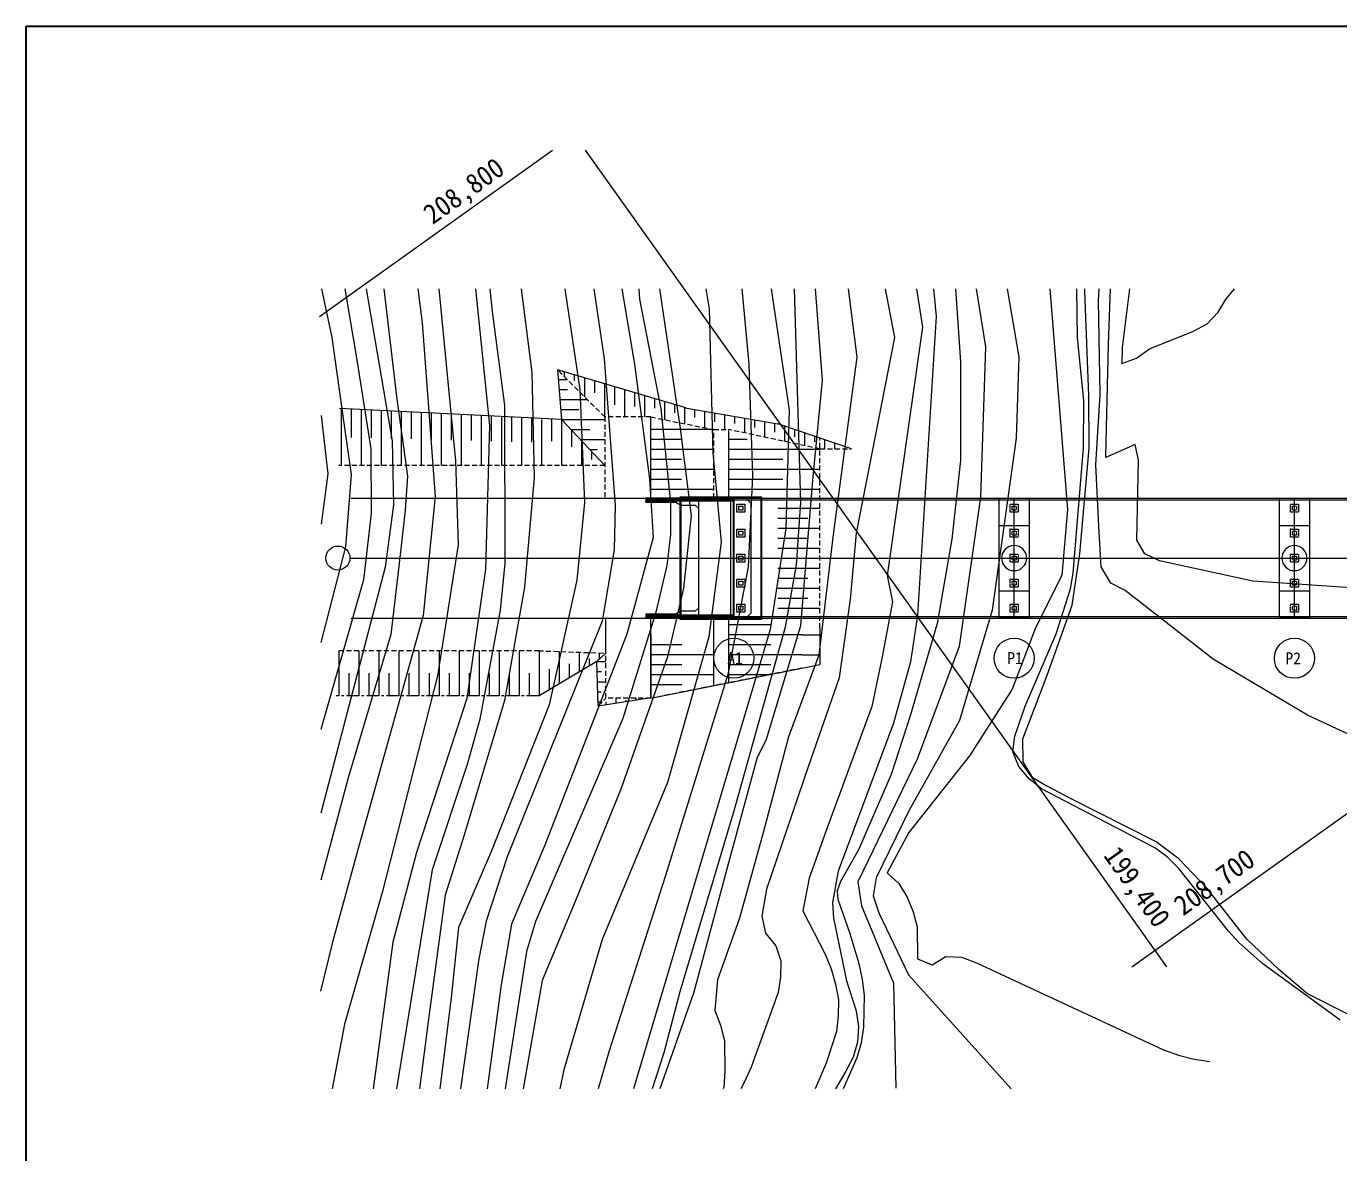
# Model space of a CAD drawing. Header units: metres. Extents: x 472825 to 758326, y -652395 to -427188.
# Drawn here: x 472825 to 604032, y -539791 to -427188 of the extents above; entities that cross this region are included whole.
import ezdxf
from ezdxf.enums import TextEntityAlignment as Align

# ---------------------------------------------------------------- set-up
doc = ezdxf.new("R2010")
doc.units = ezdxf.units.M
doc.header["$MEASUREMENT"] = 0
for name, pattern in [('CENTER', [2, 1.25, -0.25, 0.25, -0.25]), ('DASHED', [0.75, 0.5, -0.25]), ('DGN Style 3', [0.059074, 0.042196, -0.016878])]:
    doc.linetypes.add(name, pattern=pattern)
for name, color, linetype, lineweight in [('3D_Contour', 3, 'Continuous', 0), ('Adojoint Line', 1, 'Continuous', 0), ('Concrete', 4, 'Continuous', 0), ('Dimension Line', 2, 'Continuous', 0)]:
    doc.layers.add(name, color=color, linetype=linetype, lineweight=lineweight)
doc.styles.get("Standard").update_dxf_attribs({"font": '', "height": 5})
doc.styles.get('STANDARD').set_extended_font_data('GulimChe')

msp = doc.modelspace()

# ---------------------------------------------------------------- linework, layer by layer
msp.add_3dface([(472825.385253, -427187.677552), (758325.709555, -427187.677552), (758325.709555, -652394.652502), (472825.385253, -652394.652502)])
at = {"layer": '3D_Contour', "ltscale": 1000, "flags": 128}
for points, elevation in [([(511931.047263, -453423.382138), (512363.355919, -456802.20537), (513676.171665, -474137.458896), (512458.897084, -486043.270192), (506037.963278, -509085.25815), (503446.052569, -518544.750677), (502224.647271, -523561.699648)], 202542), ([(508554.069205, -453423.382138), (509803.007728, -464151.83918), (510910.707739, -472117.283341), (510669.531405, -475518.4058), (510196.142047, -479662.075974), (509249.363329, -487949.416323), (504964.975986, -502236.995723), (502236.413627, -512471.207143)], 203542), ([(506765.197174, -453423.382138), (509382.758829, -468576.89182), (509498.395309, -474977.628356), (508681.927534, -481207.538497), (502243.510668, -505781.822243)], 204542), ([(504642.259371, -453423.382138), (505857.247406, -460492.334367), (507252.130886, -469395.075522), (507280.522455, -475845.695176), (506501.924515, -482490.654562), (502252.368259, -497433.014106)], 205542), ([(502324.078823, -453423.382138), (503338.451498, -458284.129854), (504603.027493, -467279.714746), (505267.077594, -471951.335178), (504717.94165, -479194.079804), (502261.59034, -488740.651856)], 206542), ([(514043.386036, -453423.382138), (515719.355975, -470594.324991), (515976.799995, -478969.115888), (513892.063402, -492070.088117), (508367.911139, -513699.566654), (504611.474053, -526849.706593), (503372.176933, -533307.696894)], 201542), ([(517697.663555, -453423.382138), (519097.070508, -467045.797897), (518683.624862, -481423.988419), (516845.556287, -494336.93169), (511818.211682, -509718.684068), (509429.194468, -518652.977367), (507476.768011, -533307.696894)], 200542), ([(519122.565084, -453423.382138), (519356.992548, -455674.753946), (520614.136274, -465056.272461), (520643.122277, -480813.685314), (520166.77971, -485487.441593), (518129.996025, -496380.926445), (516864.479965, -500929.362341), (513378.537014, -511443.32457), (509824.489596, -533307.696894)], 199542), ([(522277.756137, -453423.382138), (523319.647842, -461753.393844), (523559.476295, -472240.384943), (522609.537003, -483194.444252), (520591.993233, -494528.530767), (516539.818915, -508073.562451), (514658.903778, -513981.367309), (512986.264951, -526592.262573), (512099.695904, -533307.696894)], 198542), ([(526624.740845, -453423.382138), (528139.590496, -463451.673211), (528579.561416, -474753.798038), (527835.676194, -482515.939158), (525075.175162, -494944.198653), (519298.972067, -509533.416514), (516010.531152, -517205.356057), (515281.510467, -524195.629931), (514147.038571, -533307.696894)], 197542), ([(529528.861333, -453423.382138), (530542.544287, -460413.480808), (531643.513604, -475038.748893), (531565.015989, -479478.1563), (530368.517549, -486605.048434), (520862.964285, -510125.808565), (518779.155652, -516558.812652), (518038.84055, -520327.848808), (516214.169142, -533307.696894)], 196542), ([(532329.160402, -453423.382138), (533569.032728, -460921.582885), (535091.063118, -472398.199263), (535444.511449, -478236.578686), (532817.478476, -487905.275483), (524612.15226, -508977.074687), (521286.247598, -516872.165451), (520270.043444, -522925.142332), (518854.905708, -533307.696894)], 195542), ([(534015.363595, -453423.382138), (534091.698667, -454434.41707), (536210.700394, -465387.463755), (537167.93369, -474761.651955), (537172.305609, -477938.707335), (536814.056793, -481054.884125), (535701.855244, -485715.09954), (532429.697577, -496322.313321), (523708.030029, -516583.25395), (522780.297693, -519589.482936), (520648.953041, -533307.696894)], 194542), ([(536096.447538, -453423.382138), (538153.192237, -467355.514933), (539246.02771, -476092.82634), (538479.543278, -483306.251436), (536885.811611, -490151.353289), (532221.397061, -503371.32821), (527667.441815, -514609.410413), (524343.878637, -522490.554226), (522460.09351, -533307.696894)], 193542), ([(540703.737305, -453423.382138), (541050.311528, -455394.733194), (541414.535862, -469795.932471), (542254.900583, -478713.128619), (540997.520096, -488167.227958), (536893.017493, -502707.278108), (530365.712919, -518396.471682), (526516.432096, -531416.304137), (526121.302662, -533307.696894)], 192542), ([(544291.242278, -453423.382138), (545007.775813, -460949.089721), (545354.902995, -472120.907062), (544947.778499, -481165.659665), (542923.923954, -491939.424689), (536665.777737, -512004.501462), (531052.351856, -529510.56755), (529949.407405, -533307.696894)], 191542), ([(547226.975062, -453423.382138), (549023.371117, -465516.571998), (548700.127049, -477350.206827), (547123.492533, -487424.690616), (537152.683753, -520977.077599), (533489.246006, -533307.696894)], 190542), ([(549523.636218, -453423.382138), (550170.262906, -474743.350376), (549717.637585, -480984.154035), (548637.2975, -487205.614097), (543526.367954, -505434.174083), (538108.605479, -523611.221417), (536508.766945, -529723.955393), (535340.229161, -533307.696894)], 189542), ([(551621.717641, -453423.382138), (552319.031747, -462542.211393), (551359.728247, -472569.765272), (550156.803247, -487080.704988), (546726.85028, -498414.280004), (545798.101862, -500316.154442), (542832.471262, -511232.950453), (539516.331707, -523639.626819), (536117.02569, -533307.696894)], 188542), ([(554916.29572, -453423.382138), (555794.067348, -460250.4375), (553438.833163, -477952.173911), (551981.915017, -490004.17331), (548966.100625, -498144.91428), (546454.410374, -507596.364544), (544076.184724, -516252.838581), (541859.015174, -522412.502467), (541615.905173, -525483.479108), (542166.349228, -526945.365335), (542563.274865, -528467.518428), (542621.195059, -531581.863504), (542494.95709, -533145.245727), (542454.200411, -533307.696894)], 187542), ([(558615.932523, -453423.382138), (559569.827282, -458260.10162), (555718.600688, -477825.840904), (555129.559287, -484409.413659), (554021.729657, -492246.684454), (550929.460189, -501141.782516), (546777.725273, -513357.984757), (546317.674599, -516055.549099), (546676.016724, -517764.815293), (547697.501737, -519026.151238), (548196.739002, -520536.800818), (548169.249457, -522152.611551), (547937.238611, -523705.406118), (545224.491766, -531151.344914), (544586.899566, -532600.198318), (544206.12795, -533307.696894)], 186542), ([(561769.376511, -453423.382138), (562365.633737, -457238.110294), (558816.242596, -482052.791886), (559360.678281, -484660.873516), (558299.57984, -490340.642005), (557290.70773, -495111.41522), (552742.34958, -507511.981261), (551019.739514, -512263.308924), (550399.755964, -515529.135067), (552624.236809, -519874.786338), (553224.665937, -521337.894285), (553665.773912, -522853.124879), (553961.507686, -524422.819606), (553942.162359, -526032.827605), (553760.136584, -527586.843892), (552720.624729, -530746.387388), (551623.838424, -533307.696894)], 185542), ([(563442.650827, -453423.382138), (563706.070375, -456172.544896), (561860.744045, -485998.360404), (561170.514239, -490664.888323), (559462.561344, -496780.981594), (553939.540949, -511570.445605), (553373.207628, -514687.538252), (553455.054164, -516250.004618), (554770.536276, -522508.016028), (555710.881516, -525533.896203), (555950.827485, -527094.224992), (555874.574587, -528658.828934), (555435.700955, -530162.554287), (554685.413379, -531556.637696), (553651.170175, -533307.696894)], 184542), ([(565648.217668, -453423.382138), (566158.181502, -460699.812396), (566142.995541, -470570.388336), (565293.235488, -478407.964993), (563826.652459, -486844.648834), (561168.876059, -495970.43234), (559236.754131, -501927.000551), (555965.925324, -509451.326363), (554148.74349, -512587.861103), (553841.908831, -513518.641686), (553909.504283, -514354.542909), (555098.145347, -517780.60952), (555988.505515, -520805.267975), (556334.224361, -522376.184421), (556516.04104, -523941.094225), (556463.403435, -527158.76874), (556237.195322, -528719.707524), (555798.32169, -530223.432877), (554420.056074, -533307.696894)], 183542), ([(567702.784156, -453423.382138), (568650.332177, -459206.164513), (568145.491825, -474232.283232), (566020.265833, -489115.915922), (561834.987425, -500370.15361), (555903.113289, -512636.372973), (556263.713541, -515017.462614), (556861.279672, -516469.382457), (559449.512172, -522758.069065), (559678.377146, -533257.757842)], 182542), ([(570815.741428, -453423.382138), (571965.240226, -460235.178862), (571712.82005, -468316.452795), (569314.828378, -485489.159904), (566033.36609, -496528.75733), (560984.96257, -505548.036274), (557739.560308, -512248.07206), (557409.868649, -514021.004607), (557990.76876, -515728.207426), (560950.190403, -521912.229448), (571197.443231, -533307.696894)], 181542), ([(575066.273926, -453423.382138), (576844.78109, -475457.338925), (576255.739689, -482040.911681), (573629.325357, -487264.296384), (571314.527147, -493407.56988), (567058.963396, -500049.570871), (560989.886427, -507713.564916), (558828.712048, -511745.961884), (560005.039154, -512811.022699), (560824.140442, -514167.441912), (561424.56957, -515630.549858), (561815.692473, -517144.558733), (561870.049464, -520322.835832), (563320.124587, -520910.442961), (564688.149266, -520107.630108), (566246.950475, -520175.738787), (567740.088171, -520720.385297), (586441.005873, -529423.929237), (587942.287787, -529962.773013), (589497.21993, -530352.883293), (591050.014497, -530584.894139)], 180542), ([(604060.698755, -526459.5705), (596343.868383, -520833.334724), (593988.872688, -518717.160045), (592906.814946, -517560.375258), (587956.26759, -511301.543028), (586831.147276, -510187.71886), (585550.065104, -509234.131701), (574242.657688, -503342.08303), (573012.782307, -502339.732519), (571990.075574, -501128.381646), (571383.843713, -499657.129481), (571565.869488, -498103.113195), (572593.571968, -495099.327648), (575715.259462, -487865.444376), (577137.653236, -483364.855976), (577419.649154, -481813.283128), (578438.816891, -469336.460731), (578459.593032, -464557.541569), (577824.15224, -458306.148525), (577761.500558, -453423.382138)], 179542), ([(609390.977829, -528150.317374), (600826.333176, -523815.751425), (600653.268981, -523693.486205), (597936.976223, -521380.424671), (594741.398065, -518377.446111), (590764.79409, -513278.757964), (587965.533302, -510349.485179), (585680.984312, -508625.148811), (577141.892077, -504309.212782), (574311.884404, -502801.613177), (573381.409684, -502236.708942), (572416.120291, -500640.646165), (572381.61321, -498369.124811), (574777.955552, -492081.800787), (577307.762494, -484999.500537), (578058.972843, -479884.328691), (579004.941116, -469338.294174), (578961.175239, -464089.657728), (578558.564384, -453632.698107), (578561.479936, -453423.382138)], 178542), ([(606610.393647, -498673.57482), (600816.303704, -495987.197755), (591388.27347, -490389.158285), (582598.751294, -483550.349916), (581154.682812, -482798.840621), (580210.364824, -481163.278474), (579965.231303, -477114.079842), (579652.809923, -470988.617176), (580114.497048, -463967.802052), (579941.958184, -454574.781753), (580013.91636, -453423.382138)], 177542), ([(639152.023266, -485580.80041), (595349.935161, -482593.631577), (586022.27597, -480583.115718), (584576.98577, -479881.591494), (583766.028699, -478519.369548), (583933.609856, -470517.075093), (583593.693743, -468954.302865), (580656.890194, -470260.933997), (580684.379739, -468645.123264), (580946.945667, -458966.649255), (581145.684662, -453423.382138)], 176542), ([(583046.606604, -453423.382138), (582282.289792, -459255.363764), (582254.800247, -460871.174497), (583716.686475, -460320.730441), (585039.511005, -459402.778775), (589427.613125, -457651.476464), (590788.613351, -456890.504465), (591896.634786, -455757.239932), (592701.488448, -454422.507531), (593518.538561, -453423.382138)], 175542), ([(502285.640682, -466071.769242), (502939.870389, -471890.45313), (502274.142254, -476909.724268)], 207542)]:
    msp.add_lwpolyline(points, dxfattribs=dict(at, elevation=elevation))
at = {"layer": 'Adojoint Line'}
for p, q in [((538706.750651, -465307.696894), (525884.38223, -461485.328473)), ((525884.38223, -461485.328473), (526281.786987, -466469.510398)), ((526606.750651, -462207.696894), (526606.750651, -461700.667648)), ((525962.854201, -462469.510398), (526868.564155, -462469.510398)), ((527606.750651, -462600.952559), (527606.750651, -461998.769239)), ((528606.750651, -464207.696894), (528606.750651, -462296.87083)), ((529606.750651, -463800.313555), (529606.750651, -462594.97242)), ((530606.750651, -466207.696894), (530606.750651, -462893.074011)), ((526042.587398, -463469.510398), (526894.136878, -463469.510398)), ((526122.320594, -464469.510398), (528868.564155, -464469.510398)), ((531606.750651, -465004.12211), (531606.750651, -463191.175601)), ((532606.750651, -466207.696894), (532606.750651, -463489.277192)), ((533606.750651, -465174.244123), (533606.750651, -463787.378782)), ((534606.750651, -466207.696894), (534606.750651, -464085.480373)), ((535606.750651, -465344.366135), (535606.750651, -464383.581964)), ((526281.786987, -466469.510398), (504121.609238, -465355.907408)), ((504281.786987, -465363.95673), (504281.786987, -471057.696894)), ((505281.786987, -465363.95673), (505281.786987, -468242.805637)), ((506281.786987, -465464.461609), (506281.786987, -471057.696894)), ((507281.786987, -465464.461609), (507281.786987, -468297.62648)), ((508281.786987, -465564.966488), (508281.786987, -471057.696894)), ((509281.786987, -465564.966488), (509281.786987, -468352.447323)), ((510281.786987, -465665.471367), (510281.786987, -471057.696894)), ((511281.786987, -465665.471367), (511281.786987, -468407.268166)), ((512281.786987, -465765.976246), (512281.786987, -471057.696894)), ((512281.786987, -465765.976246), (512281.786987, -471057.696894)), ((513281.786987, -465765.976246), (513281.786987, -468462.089009)), ((526202.053791, -465469.510398), (528009.016391, -465469.510398)), ((536606.750651, -466487.696894), (536606.750651, -464681.683554)), ((537606.750651, -465778.954924), (537606.750651, -464979.785145)), ((538606.750651, -466887.696894), (538606.750651, -465277.886735)), ((538606.750651, -465290.30559), (547906.750651, -466907.696894)), ((539606.750651, -466273.536742), (539606.750651, -465464.218633)), ((540606.750651, -467287.696894), (540606.750651, -465638.131677)), ((514281.786987, -465866.481125), (514281.786987, -471057.696894)), ((515281.786987, -465866.481125), (515281.786987, -468516.909853)), ((516281.786987, -465966.986004), (516281.786987, -471057.696894)), ((517281.786987, -465966.986004), (517281.786987, -468571.730696)), ((518281.786987, -466067.490882), (518281.786987, -471057.696894)), ((519281.786987, -466067.490882), (519281.786987, -468626.551539)), ((520281.786987, -466167.995761), (520281.786987, -471057.696894)), ((521281.786987, -466167.995761), (521281.786987, -468681.372382)), ((522281.786987, -466268.50064), (522281.786987, -471057.696894)), ((523281.786987, -466268.50064), (523281.786987, -468736.193225)), ((524281.786987, -466469.510398), (524281.786987, -471057.696894)), ((525281.786987, -466469.510398), (525281.786987, -468639.324495)), ((526281.786987, -466469.510398), (526281.786987, -471057.696894)), ((526281.786987, -466469.510398), (530606.750651, -471057.696894)), ((526281.786987, -466469.510398), (530606.750651, -466469.510398)), ((535206.750651, -474307.696894), (535206.750651, -466207.696894)), ((541606.750651, -466678.867496), (541606.750651, -465812.04472)), ((542606.750651, -467467.696894), (542606.750651, -465985.957764)), ((543606.750651, -466857.34387), (543606.750651, -466159.870807)), ((544606.750651, -467807.288731), (544606.750651, -466333.783851)), ((545606.750651, -467265.141342), (545606.750651, -466507.696894)), ((546606.750651, -468231.778527), (546606.750651, -466681.609938)), ((547606.750651, -467723.230452), (547606.750651, -466855.522981)), ((555267.635749, -469399.125466), (547906.750651, -466907.696894)), ((527224.417298, -467469.510398), (529120.758604, -467469.510398)), ((527281.786987, -467530.37168), (527281.786987, -469198.634515)), ((541506.750651, -467467.696894), (535206.750651, -467467.696894)), ((543006.750651, -474307.696894), (543006.750651, -467467.696894)), ((548606.750651, -468656.268323), (548606.750651, -467144.624924)), ((549606.750651, -468194.375014), (549606.750651, -467483.093537)), ((550606.750651, -469080.758119), (550606.750651, -467821.56215)), ((551606.750651, -468694.108808), (551606.750651, -468160.030763)), ((528167.047609, -468469.510398), (530606.750651, -468469.510398)), ((528281.786987, -468591.232961), (528281.786987, -471057.696894)), ((529109.67792, -469469.510398), (529877.901525, -469469.510398)), ((529281.786987, -469652.094243), (529281.786987, -470457.22287)), ((538280.805148, -468467.696894), (535206.750651, -468467.696894)), ((541506.750651, -469467.696894), (535206.750651, -469467.696894)), ((544833.679342, -468467.696894), (543006.750651, -468467.696894)), ((552106.750651, -469467.696894), (543006.750651, -469467.696894)), ((552606.750651, -469399.125466), (552606.750651, -468498.499377)), ((553606.750651, -469399.125466), (553606.750651, -468836.96799)), ((538280.805148, -470467.696894), (535206.750651, -470467.696894)), ((548395.635022, -470467.696894), (543006.750651, -470467.696894)), ((541506.750651, -471467.696894), (535206.750651, -471467.696894)), ((552106.750651, -471467.696894), (543006.750651, -471467.696894)), ((538280.805148, -472467.696894), (535206.750651, -472467.696894)), ((541506.750651, -473467.696894), (535206.750651, -473467.696894)), ((548395.635022, -472467.696894), (543006.750651, -472467.696894)), ((552106.750651, -473467.696894), (543006.750651, -473467.696894)), ((505246.222986, -474307.696894), (534706.750651, -474307.696894)), ((547906.750651, -474307.696894), (550906.750651, -474307.696894)), ((547906.750651, -475307.696894), (552106.750651, -475307.696894)), ((547906.750651, -476307.696894), (550906.750651, -476307.696894)), ((547906.750651, -477307.696894), (552106.750651, -477307.696894)), ((547906.750651, -478307.696894), (550906.750651, -478307.696894)), ((547906.750651, -479307.696894), (552106.750651, -479307.696894)), ((505156.708031, -480307.696894), (702757.574066, -480307.696894)), ((547906.750651, -480307.696894), (550906.750651, -480307.696894)), ((547906.750651, -481307.696894), (552106.750651, -481307.696894)), ((547906.750651, -482307.696894), (550906.750651, -482307.696894)), ((547906.750651, -483307.696894), (552106.750651, -483307.696894)), ((547906.750651, -484307.696894), (550906.750651, -484307.696894)), ((547906.750651, -485307.696894), (552106.750651, -485307.696894)), ((505246.222986, -486307.696894), (534706.750651, -486307.696894)), ((530706.750651, -489797.548478), (530706.750651, -486307.696894)), ((535206.750651, -487957.696894), (535206.750651, -486307.696894)), ((541506.750651, -487957.696894), (541506.750651, -486307.696894)), ((543006.750651, -487957.696894), (543006.750651, -486307.696894)), ((535206.750651, -487957.696894), (535206.750651, -494307.696894)), ((535206.750651, -494307.696894), (535206.750651, -487957.696894)), ((541506.750651, -493047.696894), (541506.750651, -487957.696894)), ((547209.378608, -486957.696894), (543006.750651, -486957.696894)), ((543006.750651, -492747.696894), (543006.750651, -487957.696894)), ((543006.750651, -492747.696894), (543006.750651, -487957.696894)), ((550306.750651, -487957.696894), (543006.750651, -487957.696894)), ((550306.750651, -487957.696894), (552106.750651, -487957.696894)), ((552106.750651, -487307.696894), (552106.750651, -490927.696894)), ((538296.355901, -488957.696894), (535206.750651, -488957.696894)), ((547209.378608, -488957.696894), (543006.750651, -488957.696894)), ((504056.750651, -489558.983456), (504056.750651, -494061.878219)), ((506056.750651, -489558.983456), (506056.750651, -494061.878219)), ((508056.750651, -489558.983456), (508056.750651, -494061.87822)), ((510056.750651, -489558.983456), (510056.750651, -494061.878219)), ((512056.750651, -489558.983456), (512056.750651, -494061.878219)), ((514056.750651, -489558.983456), (514056.750651, -494061.878219)), ((516056.750651, -489558.983456), (516056.750651, -494061.878219)), ((518056.750651, -489558.983456), (518056.750651, -494061.878219)), ((520056.750651, -489558.983456), (520056.750651, -494061.878219)), ((522056.750651, -489558.983456), (522056.750651, -494061.878219)), ((524056.750651, -489558.983456), (524056.750651, -494061.878219)), ((529827.694167, -490645.634785), (524056.750651, -494061.878219)), ((526056.750651, -489630.732335), (526056.750651, -492877.931981)), ((528056.750651, -489702.481214), (528056.750651, -491693.985742)), ((529056.750651, -490316.153511), (529056.750651, -491102.012622)), ((530706.750651, -489797.548478), (529827.694167, -490645.634785)), ((529950.868299, -495063.579247), (529827.694167, -490645.634785)), ((529827.694167, -490645.634785), (530706.750651, -490645.634785)), ((530056.750651, -489774.230093), (530056.750651, -490424.648225)), ((541506.750651, -489957.696894), (535206.750651, -489957.696894)), ((550306.750651, -489957.696894), (543006.750651, -489957.696894)), ((550306.750651, -489957.696894), (552106.750651, -489957.696894)), ((505056.750651, -491810.430838), (505056.750651, -494061.87822)), ((507056.750651, -491810.430838), (507056.750651, -494061.878219)), ((509056.750651, -491810.430838), (509056.750651, -494061.878219)), ((511056.750651, -491810.430838), (511056.750651, -494061.87822)), ((513056.750651, -491810.430838), (513056.750651, -494061.878219)), ((515056.750651, -491810.430838), (515056.750651, -494061.878219)), ((517056.750651, -491810.430838), (517056.750651, -494061.878219)), ((519056.750651, -491810.430838), (519056.750651, -494061.878219)), ((521056.750651, -491810.430838), (521056.750651, -494061.878219)), ((523056.750651, -491810.430838), (523056.750651, -494061.878219)), ((525056.750651, -491384.286638), (525056.750651, -493469.9051)), ((527056.750651, -490850.220074), (527056.750651, -492285.958861)), ((529855.574583, -491645.634785), (530280.854258, -491645.634784)), ((538296.355901, -490957.696894), (535206.750651, -490957.696894)), ((535206.750651, -494307.696894), (550306.750651, -491287.696894)), ((541506.750651, -491957.696894), (535206.750651, -491957.696894)), ((547209.378608, -490957.696894), (543006.750651, -490957.696894)), ((546956.750651, -491957.696894), (543006.750651, -491957.696894)), ((550306.750651, -491287.696894), (552106.750651, -490927.696894)), ((529883.455, -492645.634784), (530706.750651, -492645.634784)), ((538296.355901, -492957.696894), (535206.750651, -492957.696894)), ((529911.335416, -493645.634785), (530253.485599, -493645.634784)), ((529939.215833, -494645.634785), (530368.812761, -494645.634784)), ((529950.868299, -495063.579247), (534832.130261, -494307.696894)), ((531706.750651, -494307.696894), (531706.750651, -494791.674052)), ((532706.750651, -494479.642307), (532706.750651, -494636.820173)), ((533706.750651, -494307.696894), (533706.750651, -494481.966293)), ((530706.750651, -494658.65136), (530706.750651, -494946.527932))]:
    msp.add_line(p, q, dxfattribs=at)
at = {"layer": 'Adojoint Line', "linetype": 'DASHED', "ltscale": 1000}
for p, q in [((530606.750651, -466207.696894), (525884.38223, -461485.328473)), ((535206.750651, -466207.696894), (530606.750651, -466207.696894)), ((530606.750651, -466207.696894), (530606.750651, -474307.696894)), ((535206.750651, -466207.696894), (541506.750651, -467467.696894)), ((541506.750651, -467467.696894), (543006.750651, -467467.696894)), ((541506.750651, -474307.696894), (541506.750651, -467467.696894)), ((552106.750651, -469399.125466), (543006.750651, -467467.696894)), ((552106.750651, -487307.696894), (552106.750651, -468399.125466)), ((552106.750651, -469399.125466), (555267.635749, -469399.125466)), ((530606.750651, -471057.696894), (504056.666649, -471057.696894)), ((541506.750651, -493047.696894), (541506.750651, -487957.696894)), ((524056.750651, -489558.983456), (503823.159848, -489558.983456)), ((523985.047897, -489556.41116), (530706.750651, -489797.548478)), ((530706.750651, -494307.696894), (530706.750651, -489797.548478)), ((550306.750651, -491287.696894), (535206.750651, -494307.696894)), ((529950.868299, -495063.579247), (530706.750651, -494307.696894)), ((535206.750651, -494307.696894), (530706.750651, -494307.696894))]:
    msp.add_line(p, q, dxfattribs=at)
at = {"layer": 'Adojoint Line', "linetype": 'CENTER', "ltscale": 1000}
msp.add_line((524056.750651, -494061.878219), (503771.872503, -494061.87822), dxfattribs=at)
at = {"layer": 'Adojoint Line', "flags": 128}
for points in [[(502103.276151, -456159.617649), (525393.719084, -439565.421846)], [(528642.534707, -439575.292992), (586734.485258, -521109.05788)], [(583279.042935, -521108.781515), (696995.761639, -440086.814618)]]:
    msp.add_lwpolyline(points, dxfattribs=at)
at = {"layer": 'Adojoint Line'}
msp.add_circle((503956.756408, -480296.921808), 1200, dxfattribs=at)
at = {"layer": 'Concrete', "linetype": 'Continuous', "ltscale": 952.380952}
for p, q in [((534706.750651, -474307.696894), (692306.750651, -474307.696894)), ((534706.750651, -474479.125466), (692306.750651, -474479.125466)), ((534706.750651, -486136.268323), (692306.750651, -486136.268323)), ((534706.750651, -486136.268323), (692306.750651, -486136.268323)), ((534706.750651, -486307.696894), (692306.750651, -486307.696894)), ((534706.750651, -486307.696894), (692306.750651, -486307.696894))]:
    msp.add_line(p, q, dxfattribs=at)
at = {"layer": 'Concrete', "linetype": 'Continuous', "lineweight": 0}
for p, q in [((538206.750651, -474307.696894), (534706.750651, -474307.696894)), ((534706.750651, -474307.696894), (534706.750651, -474607.696894)), ((538206.750651, -474407.696894), (534706.750651, -474407.696894)), ((538206.750651, -474487.696894), (534706.750651, -474487.696894)), ((538206.750651, -474607.696894), (534706.750651, -474607.696894)), ((540006.750651, -474207.696894), (538206.750651, -474207.696894)), ((540006.750651, -474307.696894), (538206.750651, -474307.696894)), ((538206.750651, -474307.696894), (538206.750651, -486307.696894)), ((543206.750651, -474207.696894), (540006.750651, -474207.696894)), ((543206.750651, -474307.696894), (540006.750651, -474307.696894)), ((540006.750651, -486307.696894), (540006.750651, -474307.696894)), ((543456.750651, -474207.696894), (543206.750651, -474207.696894)), ((543456.750651, -474307.696894), (543206.750651, -474307.696894)), ((544706.750651, -474307.696894), (543506.750651, -474307.696894)), ((543506.750651, -474307.696894), (543506.750651, -474407.696894)), ((543506.750651, -474407.696894), (543506.750651, -480307.696894)), ((545206.750651, -474307.696894), (544706.750651, -474307.696894)), ((546206.750651, -474307.696894), (545206.750651, -474307.696894)), ((570007.750651, -477057.696894), (573007.750651, -477057.696894)), ((598006.750651, -477057.696894), (601006.750651, -477057.696894)), ((543506.750651, -480307.696894), (543506.750651, -486007.696894)), ((570007.750651, -483557.696894), (573007.750651, -483557.696894)), ((598006.750651, -483557.696894), (601006.750651, -483557.696894)), ((538106.750651, -486007.696894), (534706.750651, -486007.696894)), ((538106.750651, -486127.696894), (534706.750651, -486127.696894)), ((538106.750651, -486207.696894), (534706.750651, -486207.696894)), ((538106.750651, -486307.696894), (534706.750651, -486307.696894)), ((540006.750651, -486307.696894), (538206.750651, -486307.696894)), ((543206.750651, -486307.696894), (540006.750651, -486307.696894)), ((543506.750651, -486307.696894), (543456.750651, -486307.696894)), ((543506.750651, -486007.696894), (543506.750651, -486127.696894)), ((543506.750651, -486127.696894), (543506.750651, -486307.696894)), ((544706.750651, -486307.696894), (543506.750651, -486307.696894))]:
    msp.add_line(p, q, dxfattribs=at)
at = {"layer": 'Concrete'}
for p, q in [((534706.750651, -474707.696894), (534706.750651, -474607.696894)), ((570007.750651, -486306.696894), (570008.750651, -474307.696894)), ((570008.750651, -474307.696894), (573006.750651, -474307.696894)), ((571507.750651, -486307.696894), (571507.750651, -474307.696894)), ((573006.750651, -474307.696894), (573007.750651, -486306.696894)), ((598006.750651, -486306.696894), (598007.750651, -474307.696894)), ((598007.750651, -474307.696894), (601005.750651, -474307.696894)), ((599506.750651, -486307.696894), (599506.750651, -474307.696894)), ((601005.750651, -474307.696894), (601006.750651, -486306.696894)), ((534706.750651, -485907.696894), (534706.750651, -486307.696894)), ((573007.750651, -486306.696894), (570007.750651, -486306.696894)), ((601006.750651, -486306.696894), (598006.750651, -486306.696894))]:
    msp.add_line(p, q, dxfattribs=at)
at = {"layer": 'Concrete', "linetype": 'DGN Style 3', "lineweight": 0}
for p, q in [((571107.750651, -474907.69739), (571907.750651, -474907.69739)), ((571107.750651, -475706.69739), (571107.750651, -474907.69739)), ((571907.750651, -474907.69739), (571907.750651, -475706.69739)), ((599106.750651, -474907.69739), (599906.750651, -474907.69739)), ((599106.750651, -475706.69739), (599106.750651, -474907.69739)), ((599906.750651, -474907.69739), (599906.750651, -475706.69739)), ((571907.750651, -475706.69739), (571107.750651, -475706.69739)), ((571307.750651, -475507.696894), (571307.750651, -475108.696894)), ((571307.750651, -475108.696894), (571707.750651, -475108.696894)), ((571707.750651, -475507.696894), (571307.750651, -475507.696894)), ((571707.750651, -475108.696894), (571707.750651, -475507.696894)), ((599906.750651, -475706.69739), (599106.750651, -475706.69739)), ((599306.750651, -475507.696894), (599306.750651, -475108.696894)), ((599306.750651, -475108.696894), (599706.750651, -475108.696894)), ((599706.750651, -475507.696894), (599306.750651, -475507.696894)), ((599706.750651, -475108.696894), (599706.750651, -475507.696894)), ((571107.750651, -477407.69739), (571907.750651, -477407.69739)), ((571107.750651, -478206.69739), (571107.750651, -477407.69739)), ((571907.750651, -477407.69739), (571907.750651, -478206.69739)), ((599106.750651, -477407.69739), (599906.750651, -477407.69739)), ((599106.750651, -478206.69739), (599106.750651, -477407.69739)), ((599906.750651, -477407.69739), (599906.750651, -478206.69739)), ((571907.750651, -478206.69739), (571107.750651, -478206.69739)), ((571307.750651, -478007.696894), (571307.750651, -477608.696894)), ((571307.750651, -477608.696894), (571707.750651, -477608.696894)), ((571707.750651, -478007.696894), (571307.750651, -478007.696894)), ((571707.750651, -477608.696894), (571707.750651, -478007.696894)), ((599906.750651, -478206.69739), (599106.750651, -478206.69739)), ((599306.750651, -478007.696894), (599306.750651, -477608.696894)), ((599306.750651, -477608.696894), (599706.750651, -477608.696894)), ((599706.750651, -478007.696894), (599306.750651, -478007.696894)), ((599706.750651, -477608.696894), (599706.750651, -478007.696894)), ((571107.750651, -479907.69739), (571907.750651, -479907.69739)), ((571107.750651, -480706.69739), (571107.750651, -479907.69739)), ((571307.750651, -480507.696894), (571307.750651, -480108.696894)), ((571307.750651, -480108.696894), (571707.750651, -480108.696894)), ((571707.750651, -480108.696894), (571707.750651, -480507.696894)), ((571907.750651, -479907.69739), (571907.750651, -480706.69739)), ((599106.750651, -479907.69739), (599906.750651, -479907.69739)), ((599106.750651, -480706.69739), (599106.750651, -479907.69739)), ((599306.750651, -480507.696894), (599306.750651, -480108.696894)), ((599306.750651, -480108.696894), (599706.750651, -480108.696894)), ((599706.750651, -480108.696894), (599706.750651, -480507.696894)), ((599906.750651, -479907.69739), (599906.750651, -480706.69739)), ((571907.750651, -480706.69739), (571107.750651, -480706.69739)), ((571707.750651, -480507.696894), (571307.750651, -480507.696894)), ((599906.750651, -480706.69739), (599106.750651, -480706.69739)), ((599706.750651, -480507.696894), (599306.750651, -480507.696894)), ((571107.750651, -483206.69739), (571107.750651, -482408.69739)), ((571108.750651, -482407.69739), (571907.750651, -482407.69739)), ((571307.750651, -483007.696894), (571307.750651, -482608.696894)), ((571307.750651, -482608.696894), (571707.750651, -482608.696894)), ((571707.750651, -482608.696894), (571707.750651, -483007.696894)), ((571907.750651, -482407.69739), (571907.750651, -483206.69739)), ((599106.750651, -483206.69739), (599106.750651, -482408.69739)), ((599107.750651, -482407.69739), (599906.750651, -482407.69739)), ((599306.750651, -483007.696894), (599306.750651, -482608.696894)), ((599306.750651, -482608.696894), (599706.750651, -482608.696894)), ((599706.750651, -482608.696894), (599706.750651, -483007.696894)), ((599906.750651, -482407.69739), (599906.750651, -483206.69739)), ((571907.750651, -483206.69739), (571107.750651, -483206.69739)), ((571707.750651, -483007.696894), (571307.750651, -483007.696894)), ((599906.750651, -483206.69739), (599106.750651, -483206.69739)), ((599706.750651, -483007.696894), (599306.750651, -483007.696894)), ((571107.750651, -484907.69739), (571907.750651, -484907.69739)), ((571107.750651, -485706.69739), (571107.750651, -484907.69739)), ((571307.750651, -485507.696894), (571307.750651, -485108.696894)), ((571307.750651, -485108.696894), (571707.750651, -485108.696894)), ((571707.750651, -485108.696894), (571707.750651, -485507.696894)), ((571907.750651, -484907.69739), (571907.750651, -485706.69739)), ((599106.750651, -484907.69739), (599906.750651, -484907.69739)), ((599106.750651, -485706.69739), (599106.750651, -484907.69739)), ((599306.750651, -485507.696894), (599306.750651, -485108.696894)), ((599306.750651, -485108.696894), (599706.750651, -485108.696894)), ((599706.750651, -485108.696894), (599706.750651, -485507.696894)), ((599906.750651, -484907.69739), (599906.750651, -485706.69739)), ((571907.750651, -485706.69739), (571107.750651, -485706.69739)), ((571707.750651, -485507.696894), (571307.750651, -485507.696894)), ((599906.750651, -485706.69739), (599106.750651, -485706.69739)), ((599706.750651, -485507.696894), (599306.750651, -485507.696894))]:
    msp.add_line(p, q, dxfattribs=at)
at = {"layer": 'Concrete', "linetype": 'Continuous', "lineweight": 0, "flags": 128}
for points in [[(534706.750651, -474707.696894), (537706.750651, -474707.696894), (538206.750651, -475007.696894), (539656.750651, -475007.696894), (540006.750651, -475357.696894)], [(538106.750651, -486207.696894), (538106.750651, -486407.696894), (546306.750651, -486407.696894), (546306.750651, -474207.696894), (538106.750651, -474207.696894), (538106.750651, -486207.696894)], [(538206.750651, -474207.696894), (543506.750651, -474207.696894)], [(538206.750651, -474207.696894), (543506.750651, -474207.696894)], [(538206.750651, -474207.696894), (543506.750651, -474207.696894)], [(540620.589461, -474407.696894), (538206.750651, -474407.696894)], [(543506.750651, -474487.696894), (538206.750651, -474487.696894)], [(543506.750651, -474607.696894), (538206.750651, -474607.696894)], [(542088.670056, -474407.696894), (540620.589461, -474407.696894)], [(543506.750651, -474407.696894), (542088.670056, -474407.696894)], [(543456.750651, -486307.696894), (543206.750651, -486307.696894), (543206.750651, -474307.696894)], [(543506.750651, -474307.696894), (543456.750651, -474307.696894), (543456.750651, -486307.696894)], [(546206.750651, -474307.696894), (546206.750651, -486307.696894), (544706.750651, -486307.696894)], [(544706.750651, -474307.696894), (545206.750651, -474807.696894), (545206.750651, -485807.696894), (544706.750651, -486307.696894)], [(540006.750651, -485257.696894), (539656.750651, -485607.696894), (538206.750651, -485607.696894), (537706.750651, -485907.696894), (534706.750651, -485907.696894)], [(540354.486639, -486007.696894), (538106.750651, -486007.696894)], [(540354.686997, -486127.696894), (538106.750651, -486127.696894)], [(543506.750651, -486207.696894), (538106.750651, -486207.696894)], [(538206.750651, -486307.696894), (538106.750651, -486307.696894)], [(543506.750651, -486007.696894), (540354.486639, -486007.696894)], [(543506.750651, -486127.696894), (540354.686997, -486127.696894)], [(543506.750651, -486307.696894), (543556.750651, -486307.696894)]]:
    msp.add_lwpolyline(points, dxfattribs=at)
at = {"layer": 'Concrete', "extrusion": (0, 0, -1)}
for centre in [(-571507.750651, -480307.696894), (-571507.750651, -480307.696894), (-599506.750651, -480307.696894), (-599506.750651, -480307.696894)]:
    msp.add_arc(centre, 1250, 0, 359.999994, dxfattribs=at)
at = {"layer": 'Concrete', "linetype": 'DGN Style 3', "lineweight": 0}
for p in [(571107.750651, -477407.69739), (599106.750651, -477407.69739), (571707.750651, -485507.696894), (599706.750651, -485507.696894)]:
    msp.add_point(p, dxfattribs=at)
at = {"layer": 'Concrete', "linetype": 'Continuous', "lineweight": 0}
for points in [[(544606.750651, -474907.696894), (544606.750651, -475707.696894), (543806.750651, -475707.696894), (543806.750651, -474907.696894)], [(544406.750651, -475107.696894), (544406.750651, -475507.696894), (544006.750651, -475507.696894), (544006.750651, -475107.696894)], [(544606.750651, -477407.696894), (544606.750651, -478207.696894), (543806.750651, -478207.696894), (543806.750651, -477407.696894)], [(544406.750651, -477607.696894), (544406.750651, -478007.696894), (544006.750651, -478007.696894), (544006.750651, -477607.696894)], [(544606.750651, -479907.696894), (544606.750651, -480707.696894), (543806.750651, -480707.696894), (543806.750651, -479907.696894)], [(544406.750651, -480107.696894), (544406.750651, -480507.696894), (544006.750651, -480507.696894), (544006.750651, -480107.696894)], [(544606.750651, -482407.696894), (544606.750651, -483207.696894), (543806.750651, -483207.696894), (543806.750651, -482407.696894)], [(544406.750651, -482607.696894), (544406.750651, -483007.696894), (544006.750651, -483007.696894), (544006.750651, -482607.696894)], [(544606.750651, -484907.696894), (544606.750651, -485707.696894), (543806.750651, -485707.696894), (543806.750651, -484907.696894)], [(544406.750651, -485107.696894), (544406.750651, -485507.696894), (544006.750651, -485507.696894), (544006.750651, -485107.696894)]]:
    msp.add_3dface(points, dxfattribs=at)
at = {"layer": 'Dimension Line'}
for centre in [(543505.750651, -490305.696894), (571506.750651, -490305.696894), (599505.750651, -490305.696894)]:
    msp.add_circle(centre, 1998, dxfattribs=at)

# ---------------------------------------------------------------- texts
at = {"layer": 'Adojoint Line'}
for s, p in [('208,800', (513412.594078, -447042.875533)), ('208,700', (588381.355822, -516096.125897))]:
    msp.add_text(s, height=2000, rotation=35.469473, dxfattribs=at).set_placement(p)
msp.add_text('199,400', height=2000, rotation=305.469473, dxfattribs=at).set_placement((585621.640935, -517386.044784), align=Align.RIGHT)
at = {"layer": 'Dimension Line'}
for s, p in [('A1', (543625.447519, -490290.664303)), ('P1', (571593.733925, -490291.427468)), ('P2', (599385.596795, -490312.636543))]:
    msp.add_text(s, height=1200, rotation=359.939213, dxfattribs=at).set_placement(p, align=Align.MIDDLE_CENTER)

doc.saveas('drawing.dxf')
